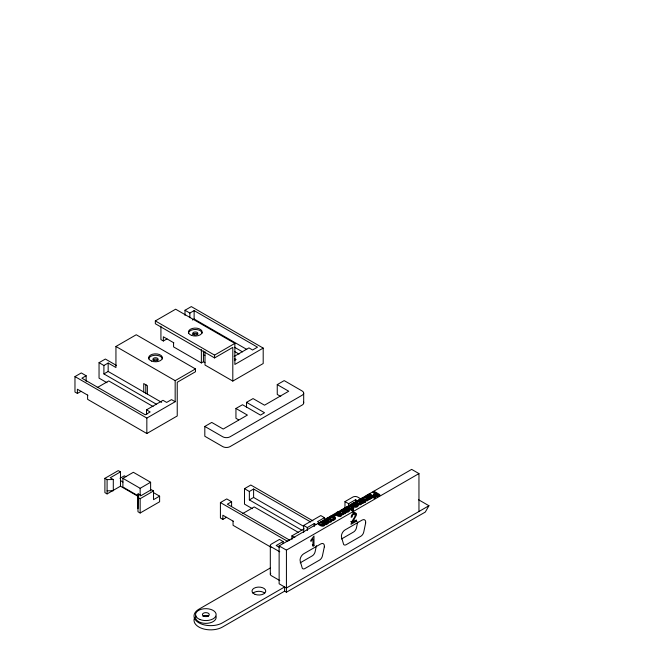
<?xml version="1.0" encoding="UTF-8"?>
<svg xmlns="http://www.w3.org/2000/svg" width="663" height="663" viewBox="0 0 663 663"><rect width="100%" height="100%" fill="white"/><g stroke="black" fill="none" stroke-linecap="round" stroke-linejoin="round"><path stroke-width="0.99" d="M87.607 395.115L87.607 399.333L146.838 433.519L177.236 415.974L177.236 382.278L195.477 371.752L195.477 368.943L136.246 334.749L115.942 346.467L115.942 367.534L108.16 363.034L103.9 365.495L99.044 362.686L99.044 378.134L107 382.725M238.589 419.82L235.945 418.295L235.945 408.466L247.407 415.088L223.207 429.052L211.746 422.43L204.817 426.433L204.817 436.262L222.751 446.613A5.171 2.983 0 0 0 230.061 446.613L302.179 405.043A5.155 2.975 0 0 0 303.513 402.168M246.528 407.538L246.528 402.342L253.059 398.587L264.52 405.201L288.72 391.236L277.25 384.615L277.25 394.444L280.781 396.482M194.582 617.742A16.683 9.63 0 0 0 202.356 628.574A16.683 9.63 0 0 0 222.486 627.041L284.601 591.181L284.601 586.962L222.486 622.83A16.683 9.63 0 0 1 198.9 622.83A16.683 9.63 0 0 1 198.9 609.214L270.562 567.843M303.687 402.938L303.687 393.109M324.613 523.952C325.251 527.963 319.483 525.809 318.298 524.16L318.298 523.314C319.475 524.358 324.091 527.151 324.613 523.952C326.047 524.814 326.934 522.651 327.563 522.974L328.293 522.552L328.293 523.397L327.563 523.82L327.083 522.701M361.758 502.504C362.537 506.706 355.244 504.344 355.451 501.866C356.619 502.91 361.244 505.703 361.758 502.504C363.2 503.366 364.078 501.203 364.708 501.526L365.437 501.112L365.437 501.949L364.708 502.372L364.227 501.253M368.437 498.651C369.076 502.662 363.307 500.507 362.131 498.858L362.131 498.012C363.299 499.057 367.915 501.85 368.437 498.651C369.879 499.504 370.758 497.349 371.388 497.673L372.117 497.25L372.117 498.095L371.388 498.518L370.907 497.399M137.97 497.424L138.095 493.844L141.136 495.601L151.346 489.7L153.534 490.968L153.534 499.67L159.617 496.156L159.617 501.775L140.158 513.005L137.97 511.745L137.97 497.424L140.158 498.684L153.534 490.968M137.97 508.654L138.095 493.844M327.083 523.538L326.494 524.574L324.613 524.798M364.227 502.09L363.639 503.126L361.758 503.35M370.907 498.236L370.319 499.272L368.437 499.496M343.575 513.56L343.749 513.021L340.666 511.248L340.666 510.402L343.749 512.184L342.647 514.198L343.732 514.488L344.362 512.532L345.73 512.482L345.73 513.328L344.362 513.377M344.362 512.532L343.558 513.734L342.647 513.361M373.592 495.112L373.733 495.999M330 518.632C329.536 516.303 332.677 515.897 333.995 517.181C336.315 518.864 330.613 518.814 333.041 519.543C336.406 519.56 335.727 515.806 332.685 515.905A2.37 1.367 0 0 0 331.077 515.988L329.519 516.858L329.179 518.159C330.348 518.532 333.157 515.839 334.517 518.698M316.4 545.657L315.149 551.624A4.285 2.478 -60 0 1 312.207 555.892L300.19 562.829M357.722 521.806L356.47 527.765A4.285 2.478 -60 0 1 353.528 532.041L341.511 538.978M348.556 507.071L349.476 506.01A1.127 0.655 0 0 1 350.387 505.919L352.426 506.905L352.484 507.924L351.059 508.513L348.556 507.071L348.556 507.908M363.481 502.247L363.614 500.896L360.374 499.024L360.374 499.869L363.614 501.734M324.008 523.745L324.008 524.59L320.759 522.734L320.759 521.897C327.497 524.068 321.621 526.513 319.036 522.892L319.036 523.737M326.461 522.345L326.461 523.182L323.221 521.317L323.221 520.472L326.461 522.345L326.188 523.066L325.069 523.397L321.497 521.474L321.497 522.311L320.759 522.734M363.614 500.896L362.446 501.974L358.642 500.026L358.642 500.872L357.912 501.286L357.912 500.449C364.642 502.62 358.774 505.065 356.18 501.443L356.18 502.289L355.451 502.711M367.692 499.827L367.832 499.289L364.592 497.432L364.592 496.595C371.321 498.767 365.446 501.211 362.86 497.59L362.86 498.435M370.161 498.394L370.286 497.88L367.053 496.015L367.053 495.17L370.286 497.043L370.012 497.756L368.901 498.095L365.321 496.173L365.321 497.01L364.592 497.432M337.177 514.836C347.578 518.151 337.782 506.922 335.428 514.571L336.224 515.035L336.497 513.651L337.89 512.739A1.707 0.986 0 0 1 339.033 512.681L340.185 513.096L337.177 514.836L337.177 515.673C338.478 517.107 342.962 516.618 341.785 514.173M344.122 510.104L345.887 509.308L348.373 510.742M325.873 519.817L326.387 521.391L329.088 522.386A2.42 1.392 0 0 0 330.638 522.137L331.475 521.657A2.445 1.409 0 0 0 331.898 520.762L331.798 520.43M352.393 522.378L356.28 515.4A3.547 2.047 -60 0 0 356.445 513.618L354.954 512.532L352.36 514.239A3.108 1.798 -60 0 0 351.415 515.971L351.158 517.322L352.219 516.842L352.335 515.963A2.039 1.177 -60 0 1 353.188 514.471L354.49 513.709L355.318 514.132C355.559 518.002 351.224 520.513 350.967 524.342L356.495 521.151L356.495 520.007L352.393 522.378L350.768 521.441M348.622 507.643L349.476 506.855A1.127 0.655 0 0 1 350.387 506.764L352.699 508.181M418.436 499.67L428.944 505.736L425.298 512.06L286.424 592.233L284.601 591.181M329.179 518.159L329.768 517.463M323.867 525.129L323.287 525.602M335.428 514.571L335.843 514.049M326.909 518.963L326.975 519.974L329.179 520.977A1.384 0.804 0 0 0 330.174 520.853L330.704 520.546A1.401 0.804 0 0 0 330.936 519.966C329.983 517.554 324.563 519.17 329.113 518.872M352.907 504.891L354.597 504.278L356.992 505.496M343.583 509.466L343.475 511.007L346.534 512.317A2.42 1.392 0 0 0 348.083 512.068L348.912 511.587A2.445 1.409 0 0 0 349.343 510.692L349.02 510.038M352.293 504.435L352.186 505.977L355.244 507.286A2.42 1.392 0 0 0 356.793 507.038L357.622 506.557A2.445 1.409 0 0 0 358.053 505.662L357.73 505.007M341.13 515.325L340.426 515.806M374.131 494.457L374.653 494.109M373.915 496.214L373.866 497.921L374.62 498.361L375.449 497.88L375.449 497.043L374.694 496.604L373.186 497.474L368.852 494.971L368.852 494.134L373.186 496.637L373.915 496.214L369.581 493.711L369.581 494.548M373.866 497.921L374.446 497.59M232.804 381.084L232.804 347.387L214.563 357.921L155.333 323.726L155.333 320.917L175.637 309.198L234.868 343.393L234.868 364.451L263.194 348.092L263.194 363.531L232.804 381.084L205.008 365.04L205.008 351.655M185.002 315.397L185.002 310.251L191.325 306.596L263.194 348.092M81.043 391.327L77.397 393.432L74.969 392.032L74.969 376.584L81.292 372.938L86.149 375.747L86.149 381.358M99.044 362.686L105.359 359.039L116.323 365.363M185.002 310.251L189.867 313.06L194.126 310.599L257.484 347.18L252.595 349.998L248.948 347.893L234.172 356.421M86.149 375.747L81.897 378.2L145.255 414.781L150.145 411.955L146.498 409.85L146.498 413.505M192.419 320.005L194.126 319.027L246.769 349.418M103.9 365.495L103.9 373.915L108.16 371.462L161.681 402.366M160.927 326.204L160.927 339.589L163.363 340.997L167.01 338.892M97.229 387.598L108.765 380.935L153.078 406.527M155.333 320.917L214.563 355.111L234.868 343.393M173.573 342.68L173.573 346.89L201.361 362.934L203.433 361.741L204.892 362.586M115.942 346.467L175.165 380.661L195.477 368.943M146.498 409.85L163.007 400.319L166.653 402.424L171.518 399.615L175.165 401.728L175.165 380.661M234.462 360.473L236.078 359.537L234.619 358.691M74.969 376.584L146.838 418.08L175.165 401.728M120.467 486.194L107.091 493.91L104.903 492.65L104.903 478.33L118.279 470.606L120.467 471.874L120.467 486.194L138.111 496.38M120.467 471.874L110.249 477.766L113.298 479.531L113.298 490.761L107.091 490.827M277.25 384.615L284.187 380.612L302.179 391.004A5.155 2.975 0 0 1 302.179 395.214L230.061 436.793A5.171 2.983 0 0 1 222.76 436.784L204.817 426.433M120.011 478.313L124.354 475.802L125.995 476.747M138.434 496.007L122.895 487.032L122.895 478.33L133.354 472.296L150.617 482.258L150.617 490.968M122.895 478.33L140.158 488.3L150.617 482.258M226.489 517.314L222.843 519.419L220.414 518.018L220.414 502.571L226.738 498.924L231.602 501.725L231.602 506.408M252.446 508.712L244.49 504.112L244.49 488.672L250.813 485.018L312.919 520.878M231.602 501.725L227.343 504.187L289.806 540.254M244.49 488.672L249.354 491.482L253.606 489.021L310.715 521.996M249.354 491.482L249.354 499.902L253.606 497.449L303.579 526.298M242.675 513.585L254.211 506.922L298.532 532.505M303.662 532.472L303.662 525.452L320.784 515.574L324.431 517.679L324.431 519.684M344.975 508.62L344.975 501.601L352.807 497.084A3.439 1.989 0 0 1 357.672 497.084L361.037 499.024M291.919 539.5L291.919 535.853L304.085 528.825M283.118 543.536L283.118 541.53L276.189 545.533L279.72 547.572M303.662 525.452L307.317 527.557L314.245 523.555L316.011 524.582M324.431 517.679L317.494 521.682L319.268 522.701M344.975 501.601L348.622 503.706L355.559 499.703L357.324 500.731M428.944 505.736L286.424 588.015L279.131 583.805L279.131 545.898L411.665 469.379L418.958 473.589L418.958 511.505M323.221 521.317L323.95 520.894L323.95 520.049L328.293 522.552M340.666 511.248L341.395 510.825L341.395 509.98L345.73 512.482M360.374 499.869L361.103 499.446L361.103 498.601L365.437 501.112M367.053 496.015L367.783 495.592L367.783 494.747L372.117 497.25M373.153 492.493L373.153 491.648L375.308 492.891L375.308 493.736L373.153 492.493L373.799 492.12M330 517.786L329.179 517.314M334.318 515.35L335.246 514.811L335.246 515.657L334.318 516.187L333.207 515.549L333.207 514.712L334.318 515.35L334.318 516.187M336.265 514.165L335.428 513.734M336.224 515.035L337.89 513.585A1.707 0.986 0 0 1 339.033 513.527L339.804 513.75M375.308 492.891C371.04 494.441 376.161 497.565 378.25 495.377M340.741 513.419L338.445 514.745L340.724 514.82L341.246 514.123L340.741 513.419L341.246 514.969M373.924 491.2L379.7 494.54L379.7 495.385L375.962 493.272C372.531 494.457 376.924 496.711 378.275 494.606M338.445 515.59L340.741 514.264M378.275 495.443L375.962 494.109L374.653 495.626M335.238 518.018L335.039 519.577L333.041 520.389L332.221 519.916L333.083 519.792M342.647 514.198L343.119 513.974M373.559 496.852L374.62 497.523L375.449 497.043M377.637 495.816L379.7 494.54M352.807 510.369L353.536 509.946L353.536 510.792L352.807 511.206L346.766 507.725L346.766 506.88L352.807 510.369L352.807 511.206M379.7 495.385L376.841 496.811L374.313 496.488M279.131 545.898L286.424 550.108L418.958 473.589M313.98 545.699L312.953 546.295L312.953 538.729L310.897 541.348L310.897 540.204L313.98 535.994L313.98 545.699L312.356 544.762M235.945 408.466L242.501 404.728L260.493 415.121L264.52 412.726L246.528 402.342M367.352 500.184L366.888 500.366M330.58 516.999L331.077 516.833M344.428 508.977L344.917 508.828M369.573 498.883L368.901 498.941M360.208 504.22L359.76 504.22M376.385 496.28L375.714 496.255M104.903 478.33L107.091 479.589L113.298 479.531M346.558 508.803L347.114 508.935M365.943 500.184L366.44 500.358M360.987 503.06L357.912 501.286M234.487 347.238L242.517 351.879M234.611 351.523L239.045 354.083M203.433 354.722L204.892 355.567M173.814 342.821L163.363 336.787L163.363 340.997M374.694 497.449L375.449 497.88M364.907 501.642L365.437 501.949M347.503 506.457L347.942 506.714L349.053 505.463A1.964 1.135 0 0 1 350.42 505.305L352.542 506.01L353.702 507.319A2.403 1.384 0 0 1 353.354 508.181A2.785 1.608 0 0 1 351.663 508.861L351.663 509.706M351.663 508.861L353.536 509.946M353.371 512.847L354.995 513.784M352.865 512.772L355.318 514.132M103.9 373.915L156.551 404.314M354.879 520.215L356.495 521.151M335.246 514.811L334.135 514.173L334.135 515.018M146.498 413.787L146.979 414.068M87.856 395.256L77.397 389.222L77.397 393.432M249.354 499.902L302.005 530.301M291.919 535.853L294.836 537.536M220.414 502.571L287.85 541.505M283.118 541.53L279.471 539.425L271.324 544.124A3.439 1.989 0 0 0 271.324 546.934L279.745 551.79M233.301 521.242L222.843 515.209L222.843 519.419M271.068 547.257L233.061 525.311L233.061 521.101M153.891 492.858L159.617 496.156M120.467 480.576L123.02 482.051M279.745 580.539L271.324 575.675A3.439 1.989 0 0 1 270.777 573.28M353.039 507.187L353.702 508.165A2.403 1.384 0 0 1 353.354 509.018A2.785 1.608 0 0 1 352.393 509.54M326.975 520.811C325.972 518.665 330.58 519.179 330.936 520.811M375.962 493.272L375.962 494.109M374.62 497.523L374.62 498.361M373.186 496.637L373.186 497.474M371.388 497.673L371.388 498.518M370.286 497.043L370.286 497.88M367.832 498.443L367.832 499.289M364.708 501.526L364.708 502.372M355.559 499.703L355.559 502.711M348.622 503.706L348.622 505.712M345 512.905L345 513.75M343.749 512.184L343.749 513.021M343.409 513.8L343.409 514.637M333.041 519.543L333.041 520.389M332.262 519.046L332.221 519.916M327.563 522.974L327.563 523.82M314.245 523.555L314.245 526.563M307.317 527.557L307.317 530.566M286.424 550.108L286.424 592.233M270.313 545.533L270.313 574.274M253.606 489.021L253.606 497.449M214.563 355.111L214.563 357.921M203.433 350.976L203.433 361.741M201.361 349.55L201.361 362.934M194.126 310.599L194.126 319.027M189.867 313.06L189.867 317.734M147.377 394.104L147.377 385.684L143.73 383.57L143.73 391.999M146.838 418.08L146.838 433.519M145.794 384.441L145.794 393.706M140.158 488.3L140.158 496.032M140.158 498.684L140.158 513.005M108.16 363.034L108.16 371.462M107.091 479.589L107.091 493.91M192.792 334.467A2.577 1.492 0 0 1 195.287 333.365A2.577 1.492 0 0 1 197.773 334.467M188.425 333.141A6.879 3.97 0 0 1 195.278 329.478A6.879 3.97 0 0 1 202.14 333.141M153.037 360.233A2.577 1.492 0 0 1 155.523 359.131A2.577 1.492 0 0 1 158.018 360.233M148.669 358.898A6.879 3.97 0 0 1 155.523 355.244A6.879 3.97 0 0 1 162.385 358.907M354.009 512.209A3.547 2.047 -60 0 1 354.001 513.336M357.026 506.101A1.401 0.804 0 0 1 356.86 506.283M349.053 506.308A1.964 1.135 0 0 1 349.476 506.192M215.931 616.192A10.318 5.959 0 0 1 205.571 623.377A10.318 5.959 0 0 1 195.875 615.886M202.953 616.35A3.439 1.989 0 0 1 208.513 616.176M252.968 593.236A6.879 3.97 0 0 1 264.694 593.136M325.732 519.27L326.387 520.554L329.088 521.541A2.42 1.392 0 0 0 330.638 521.292L331.475 520.811A2.445 1.409 0 0 0 331.898 519.916C330.936 517.762 327.041 517.14 325.732 519.27M343.177 509.201L343.832 510.485L346.534 511.471A2.42 1.392 0 0 0 348.083 511.223L348.912 510.742A2.445 1.409 0 0 0 349.343 509.847C348.382 507.692 344.487 507.071 343.177 509.201M351.887 504.17L352.542 505.455L355.244 506.441A2.42 1.392 0 0 0 356.793 506.192L357.622 505.712A2.445 1.409 0 0 0 358.053 504.816C357.092 502.662 353.197 502.04 351.887 504.17M324.323 546.892L322.442 555.834A4.285 2.478 -60 0 1 319.5 560.102L304.914 568.531A4.285 2.478 -60 0 1 302.295 568.266L300.132 560.857A5.155 2.975 -60 0 1 303.712 553.787L320.735 543.958A5.155 2.975 -60 0 1 324.323 546.892M365.644 523.032L363.763 531.983A4.285 2.478 -60 0 1 360.821 536.251L346.227 544.671A4.285 2.478 -60 0 1 343.616 544.406L341.453 536.997A5.155 2.975 -60 0 1 345.033 529.928L362.056 520.099A5.155 2.975 -60 0 1 365.644 523.032M344.188 509.076L344.412 509.897L346.625 510.908A1.384 0.804 0 0 0 347.611 510.783L348.15 510.469A1.401 0.804 0 0 0 348.373 509.897L346.26 508.521L344.188 509.076M352.907 504.046L353.13 504.875L355.335 505.877A1.384 0.804 0 0 0 356.329 505.753L356.86 505.446A1.401 0.804 0 0 0 357.092 504.866L354.97 503.49L352.907 504.046M193.994 334.74A2.577 1.492 0 0 0 197.864 333.456A2.577 1.492 0 0 0 193.994 332.163A2.577 1.492 0 0 0 193.994 334.74M191.392 335.321A6.879 3.97 0 0 0 202.14 332.362A6.879 3.97 0 0 0 192.32 328.467A6.879 3.97 0 0 0 191.392 335.321M153.7 360.266A2.577 1.492 0 0 0 158.018 359.603A2.577 1.492 0 0 0 154.86 357.78A2.577 1.492 0 0 0 153.7 360.266M151.628 361.086A6.879 3.97 0 0 0 162.385 358.128A6.879 3.97 0 0 0 152.565 354.224A6.879 3.97 0 0 0 151.628 361.086M203.814 616.225A3.439 1.989 0 0 0 209.259 614.825A3.439 1.989 0 0 0 204.436 612.803A3.439 1.989 0 0 0 203.814 616.225M199.778 619.441A10.318 5.959 0 0 0 216.097 615.239A10.318 5.959 0 0 0 201.643 609.181A10.318 5.959 0 0 0 199.778 619.441M255.064 594.355A6.879 3.97 0 0 0 265.747 591.305A6.879 3.97 0 0 0 255.827 587.493A6.879 3.97 0 0 0 255.064 594.355"/></g></svg>
